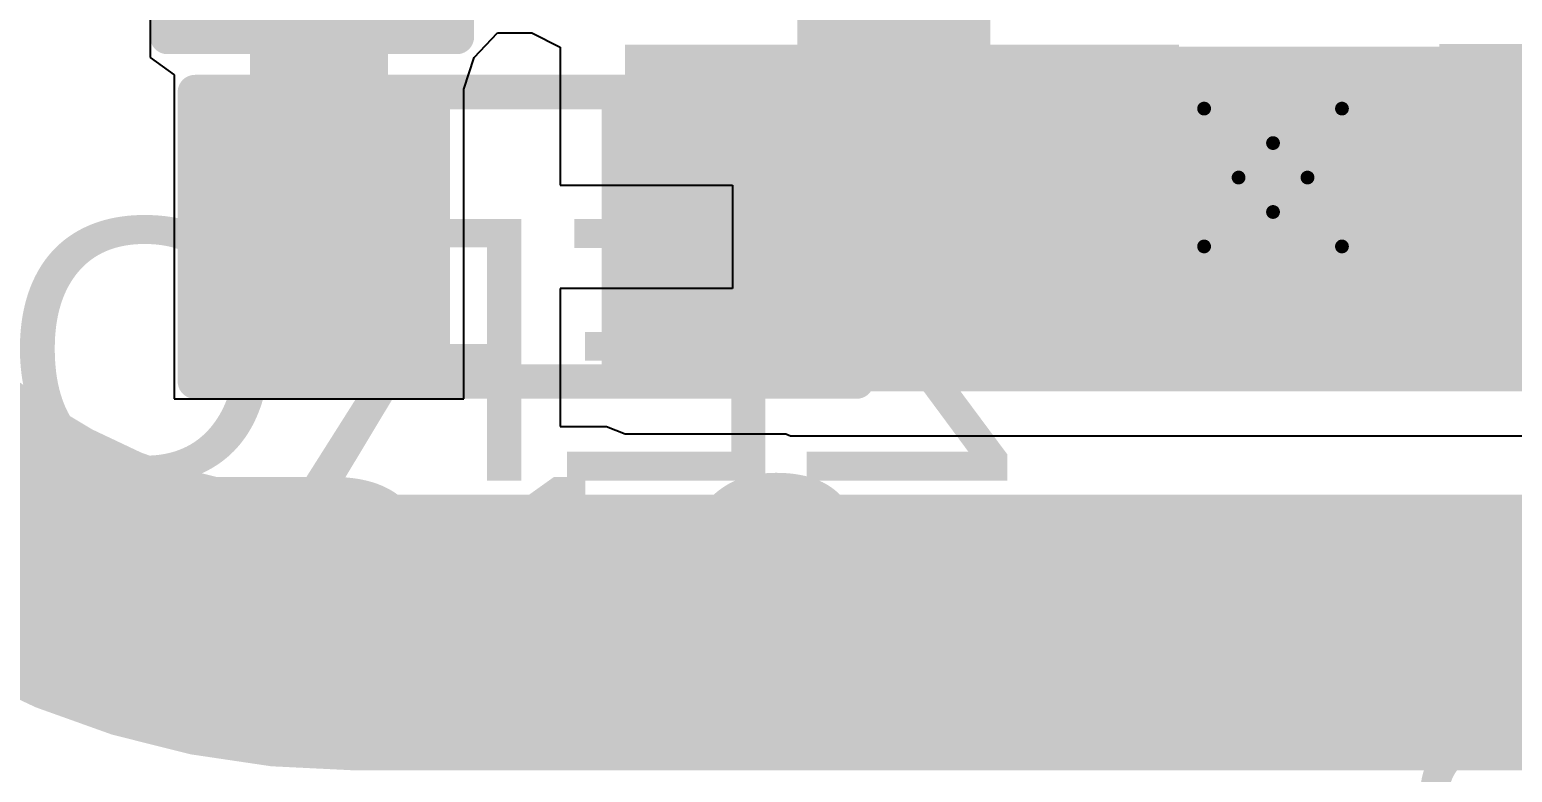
# Model space of a CAD drawing. Header units: inches. Extents: x -0.9 to 13.3, y -2.2 to 2.7.
# Drawn here: x 1.3559 to 1.571, y -0.6574 to -0.5496 of the extents above; entities that cross this region are included whole.
import ezdxf

# ---------------------------------------------------------------- set-up
doc = ezdxf.new("R2010")
doc.units = ezdxf.units.IN
doc.header["$MEASUREMENT"] = 0
for name, color, linetype in [('Board Outline', 216, 'Continuous'), ('Bottom Layer', 5, 'Continuous'), ('Bottom Overlay', 54, 'Continuous'), ('Dimension', 6, 'Continuous'), ('Drill Drawing', 1, 'Continuous'), ('Top Layer', 1, 'Continuous'), ('Top Overlay', 2, 'Continuous'), ('Top Paste', 8, 'Continuous'), ('Top Solder', 216, 'Continuous'), ('Via Holes', 16, 'Continuous')]:
    doc.layers.add(name, color=color, linetype=linetype)
doc.styles.add('Arial', font='', dxfattribs={"height": 0.2})
doc.styles.get('Arial').set_extended_font_data('Arial')

# ---------------------------------------------------------------- blocks, each defined once
blk = doc.blocks.new('R___0603_41')
at = {"layer": 'Top Layer'}
for points in [[(-0.015, 0.0175), (-0.015, -0.0175), (-0.045, -0.0175), (-0.045, 0.0175)], [(0.045, 0.0175), (0.045, -0.0175), (0.015, -0.0175), (0.015, 0.0175)]]:
    blk.add_hatch(color=1, dxfattribs=at).paths.add_polyline_path(points)
at = {"layer": 'Top Paste'}
for points in [[(-0.015, 0.0175), (-0.015, -0.0175), (-0.045, -0.0175), (-0.045, 0.0175)], [(0.045, 0.0175), (0.045, -0.0175), (0.015, -0.0175), (0.015, 0.0175)]]:
    blk.add_hatch(color=8, dxfattribs=at).paths.add_polyline_path(points)
at = {"layer": 'Top Solder'}
for points in [[(-0.011, 0.0215), (-0.011, -0.0215), (-0.049, -0.0215), (-0.049, 0.0215)], [(0.049, 0.0215), (0.049, -0.0215), (0.011, -0.0215), (0.011, 0.0215)]]:
    blk.add_hatch(color=216, dxfattribs=at).paths.add_polyline_path(points)
at = {"layer": 'Top Overlay'}
for points in [[(-0.048, 0.021, 0.005, 0.005, 0), (0.048, 0.021, 0.005, 0.005, 0)], [(-0.048, -0.021, 0.005, 0.005, 0), (-0.048, 0.021, 0.005, 0.005, 0)], [(0.048, -0.021, 0.005, 0.005, 0), (0.048, 0.021, 0.005, 0.005, 0)], [(-0.048, -0.021, 0.005, 0.005, 0), (0.048, -0.021, 0.005, 0.005, 0)]]:
    blk.add_lwpolyline(points, format="xyseb", dxfattribs=at)
for points in [[(-0.04925, 0.021, 0.0025, 0.0025, 1), (-0.04675, 0.021, 0.0025, 0.0025, 1)], [(-0.04925, 0.021, 0.0025, 0.0025, 1), (-0.04675, 0.021, 0.0025, 0.0025, 1)], [(0.04675, 0.021, 0.0025, 0.0025, 1), (0.04925, 0.021, 0.0025, 0.0025, 1)], [(0.04675, 0.021, 0.0025, 0.0025, 1), (0.04925, 0.021, 0.0025, 0.0025, 1)], [(-0.04925, -0.021, 0.0025, 0.0025, 1), (-0.04675, -0.021, 0.0025, 0.0025, 1)], [(-0.04925, -0.021, 0.0025, 0.0025, 1), (-0.04675, -0.021, 0.0025, 0.0025, 1)], [(0.04675, -0.021, 0.0025, 0.0025, 1), (0.04925, -0.021, 0.0025, 0.0025, 1)], [(0.04675, -0.021, 0.0025, 0.0025, 1), (0.04925, -0.021, 0.0025, 0.0025, 1)]]:
    blk.add_lwpolyline(points, format="xyseb", close=True, dxfattribs=at)
blk = doc.blocks.new('R___0603_42')
at = {"layer": 'Top Layer'}
for points in [[(-0.015, 0.0175), (-0.015, -0.0175), (-0.045, -0.0175), (-0.045, 0.0175)], [(0.045, 0.0175), (0.045, -0.0175), (0.015, -0.0175), (0.015, 0.0175)]]:
    blk.add_hatch(color=1, dxfattribs=at).paths.add_polyline_path(points)
at = {"layer": 'Top Paste'}
for points in [[(-0.015, 0.0175), (-0.015, -0.0175), (-0.045, -0.0175), (-0.045, 0.0175)], [(0.045, 0.0175), (0.045, -0.0175), (0.015, -0.0175), (0.015, 0.0175)]]:
    blk.add_hatch(color=8, dxfattribs=at).paths.add_polyline_path(points)
at = {"layer": 'Top Solder'}
for points in [[(-0.011, 0.0215), (-0.011, -0.0215), (-0.049, -0.0215), (-0.049, 0.0215)], [(0.049, 0.0215), (0.049, -0.0215), (0.011, -0.0215), (0.011, 0.0215)]]:
    blk.add_hatch(color=216, dxfattribs=at).paths.add_polyline_path(points)
at = {"layer": 'Top Overlay'}
for points in [[(-0.048, 0.021, 0.005, 0.005, 0), (0.048, 0.021, 0.005, 0.005, 0)], [(-0.048, 0.021, 0.005, 0.005, 0), (-0.048, -0.021, 0.005, 0.005, 0)], [(0.048, 0.021, 0.005, 0.005, 0), (0.048, -0.021, 0.005, 0.005, 0)], [(-0.048, -0.021, 0.005, 0.005, 0), (0.048, -0.021, 0.005, 0.005, 0)]]:
    blk.add_lwpolyline(points, format="xyseb", dxfattribs=at)
for points in [[(-0.04925, 0.021, 0.0025, 0.0025, 1), (-0.04675, 0.021, 0.0025, 0.0025, 1)], [(-0.04925, 0.021, 0.0025, 0.0025, 1), (-0.04675, 0.021, 0.0025, 0.0025, 1)], [(0.04675, 0.021, 0.0025, 0.0025, 1), (0.04925, 0.021, 0.0025, 0.0025, 1)], [(0.04675, 0.021, 0.0025, 0.0025, 1), (0.04925, 0.021, 0.0025, 0.0025, 1)], [(-0.04925, -0.021, 0.0025, 0.0025, 1), (-0.04675, -0.021, 0.0025, 0.0025, 1)], [(-0.04925, -0.021, 0.0025, 0.0025, 1), (-0.04675, -0.021, 0.0025, 0.0025, 1)], [(0.04675, -0.021, 0.0025, 0.0025, 1), (0.04925, -0.021, 0.0025, 0.0025, 1)], [(0.04675, -0.021, 0.0025, 0.0025, 1), (0.04925, -0.021, 0.0025, 0.0025, 1)]]:
    blk.add_lwpolyline(points, format="xyseb", close=True, dxfattribs=at)
blk = doc.blocks.new('C___0603_69')
at = {"layer": 'Top Layer'}
for points in [[(-0.015, 0.0175), (-0.015, -0.0175), (-0.045, -0.0175), (-0.045, 0.0175)], [(0.045, 0.0175), (0.045, -0.0175), (0.015, -0.0175), (0.015, 0.0175)]]:
    blk.add_hatch(color=1, dxfattribs=at).paths.add_polyline_path(points)
at = {"layer": 'Top Paste'}
for points in [[(-0.015, 0.0175), (-0.015, -0.0175), (-0.045, -0.0175), (-0.045, 0.0175)], [(0.045, 0.0175), (0.045, -0.0175), (0.015, -0.0175), (0.015, 0.0175)]]:
    blk.add_hatch(color=8, dxfattribs=at).paths.add_polyline_path(points)
at = {"layer": 'Top Solder'}
for points in [[(-0.01264, 0.01986), (-0.01264, -0.01986), (-0.04736, -0.01986), (-0.04736, 0.01986)], [(0.04736, 0.01986), (0.04736, -0.01986), (0.01264, -0.01986), (0.01264, 0.01986)]]:
    blk.add_hatch(color=216, dxfattribs=at).paths.add_polyline_path(points)
at = {"layer": 'Top Overlay'}
for points in [[(-0.049, 0.021, 0.005, 0.005, 0), (-0.049, -0.021, 0.005, 0.005, 0)], [(-0.049, 0.021, 0.005, 0.005, 0), (-0.018, 0.021, 0.005, 0.005, 0)], [(0.018, 0.021, 0.005, 0.005, 0), (0.049, 0.021, 0.005, 0.005, 0)], [(0.049, 0.021, 0.005, 0.005, 0), (0.049, -0.021, 0.005, 0.005, 0)], [(-0.049, -0.021, 0.005, 0.005, 0), (-0.018, -0.021, 0.005, 0.005, 0)], [(0.018, -0.021, 0.005, 0.005, 0), (0.049, -0.021, 0.005, 0.005, 0)]]:
    blk.add_lwpolyline(points, format="xyseb", dxfattribs=at)
for points in [[(-0.05025, 0.021, 0.0025, 0.0025, 1), (-0.04775, 0.021, 0.0025, 0.0025, 1)], [(-0.05025, 0.021, 0.0025, 0.0025, 1), (-0.04775, 0.021, 0.0025, 0.0025, 1)], [(-0.01925, 0.021, 0.0025, 0.0025, 1), (-0.01675, 0.021, 0.0025, 0.0025, 1)], [(0.01675, 0.021, 0.0025, 0.0025, 1), (0.01925, 0.021, 0.0025, 0.0025, 1)], [(0.04775, 0.021, 0.0025, 0.0025, 1), (0.05025, 0.021, 0.0025, 0.0025, 1)], [(0.04775, 0.021, 0.0025, 0.0025, 1), (0.05025, 0.021, 0.0025, 0.0025, 1)], [(-0.05025, -0.021, 0.0025, 0.0025, 1), (-0.04775, -0.021, 0.0025, 0.0025, 1)], [(-0.05025, -0.021, 0.0025, 0.0025, 1), (-0.04775, -0.021, 0.0025, 0.0025, 1)], [(-0.01925, -0.021, 0.0025, 0.0025, 1), (-0.01675, -0.021, 0.0025, 0.0025, 1)], [(0.01675, -0.021, 0.0025, 0.0025, 1), (0.01925, -0.021, 0.0025, 0.0025, 1)], [(0.04775, -0.021, 0.0025, 0.0025, 1), (0.05025, -0.021, 0.0025, 0.0025, 1)], [(0.04775, -0.021, 0.0025, 0.0025, 1), (0.05025, -0.021, 0.0025, 0.0025, 1)]]:
    blk.add_lwpolyline(points, format="xyseb", close=True, dxfattribs=at)

msp = doc.modelspace()

# ---------------------------------------------------------------- hatches: boundary and pattern name
at = {"layer": 'Bottom Layer'}
h = msp.add_hatch(color=5, dxfattribs=at)
edge = h.paths.add_edge_path()
edge.add_arc((1.53628, -0.57105), 0.01181, 0, 360)
at = {"layer": 'Top Layer'}
for points in [[(1.46728, -0.56105), (1.49528, -0.56105), (1.49528, -0.52505), (1.46728, -0.52505)], [(1.52262, -0.60176), (1.52262, -0.55176), (1.44228, -0.55176), (1.44228, -0.60176)], [(1.67328, -0.60205), (1.67328, -0.55205), (1.46628, -0.55205), (1.46628, -0.60205)]]:
    msp.add_hatch(color=1, dxfattribs=at).paths.add_polyline_path(points)
h = msp.add_hatch(color=1, dxfattribs=at)
edge = h.paths.add_edge_path()
edge.add_arc((1.53628, -0.57105), 0.01181, 0, 360)
at = {"layer": 'Via Holes'}
h = msp.add_hatch(color=7, dxfattribs=at)
edge = h.paths.add_edge_path()
edge.add_arc((1.53628, -0.57105), 0.00591, 0, 360)

# ---------------------------------------------------------------- linework, layer by layer
at = {"layer": 'Board Outline'}
msp.add_lwpolyline([(1.99867, 0.21567, 0.01, 0.01, -1.122171), (-0.01159, -1.51329, 0.01, 0.01, 0)], format="xyseb", dxfattribs=at)
at = {"layer": 'Bottom Layer'}
for points in [[(1.53628, -0.57105, 0.025, 0.025, 0), (1.63589, -0.57105, 0.025, 0.025, 0)], [(1.4027, -0.63705, 0.04, 0.04, -0.198912), (1.33199, -0.60776, 0.04, 0.04, 0)], [(1.4027, -0.63705, 0.04, 0.04, 0), (1.66999, -0.63705, 0.04, 0.04, 0)], [(1.37152, -0.68305, 0.02, 0.02, -0.198912), (1.30081, -0.65376, 0.02, 0.02, 0)]]:
    msp.add_lwpolyline(points, format="xyseb", dxfattribs=at)
for points in [[(1.53003, -0.57105, 0.0125, 0.0125, 1), (1.54253, -0.57105, 0.0125, 0.0125, 1)], [(1.3927, -0.63705, 0.02, 0.02, 1), (1.4127, -0.63705, 0.02, 0.02, 1)], [(1.3927, -0.63705, 0.02, 0.02, 1), (1.4127, -0.63705, 0.02, 0.02, 1)]]:
    msp.add_lwpolyline(points, format="xyseb", close=True, dxfattribs=at)
at = {"layer": 'Dimension'}
msp.add_lwpolyline([(0.04081, 0.0156, 0.01, 0.01, -3.064051), (0.02964, -1.5299, 0.01, 0.01, 0)], format="xyseb", dxfattribs=at)
at = {"layer": 'Drill Drawing'}
for points in [[(1.52628, -0.56105, 0.002, 0.002, 0), (1.53628, -0.56605, 0.002, 0.002, 0)], [(1.52628, -0.56105, 0.002, 0.002, 0), (1.53128, -0.57105, 0.002, 0.002, 0)], [(1.53628, -0.56605, 0.002, 0.002, 0), (1.54628, -0.56105, 0.002, 0.002, 0)], [(1.54128, -0.57105, 0.002, 0.002, 0), (1.54628, -0.56105, 0.002, 0.002, 0)], [(1.52628, -0.58105, 0.002, 0.002, 0), (1.53128, -0.57105, 0.002, 0.002, 0)], [(1.54128, -0.57105, 0.002, 0.002, 0), (1.54628, -0.58105, 0.002, 0.002, 0)], [(1.52628, -0.58105, 0.002, 0.002, 0), (1.53628, -0.57605, 0.002, 0.002, 0)], [(1.53628, -0.57605, 0.002, 0.002, 0), (1.54628, -0.58105, 0.002, 0.002, 0)]]:
    msp.add_lwpolyline(points, format="xyseb", dxfattribs=at)
for points in [[(1.52578, -0.56105, 0.001, 0.001, 1), (1.52678, -0.56105, 0.001, 0.001, 1)], [(1.52578, -0.56105, 0.001, 0.001, 1), (1.52678, -0.56105, 0.001, 0.001, 1)], [(1.54578, -0.56105, 0.001, 0.001, 1), (1.54678, -0.56105, 0.001, 0.001, 1)], [(1.54578, -0.56105, 0.001, 0.001, 1), (1.54678, -0.56105, 0.001, 0.001, 1)], [(1.53578, -0.56605, 0.001, 0.001, 1), (1.53678, -0.56605, 0.001, 0.001, 1)], [(1.53578, -0.56605, 0.001, 0.001, 1), (1.53678, -0.56605, 0.001, 0.001, 1)], [(1.53078, -0.57105, 0.001, 0.001, 1), (1.53178, -0.57105, 0.001, 0.001, 1)], [(1.53078, -0.57105, 0.001, 0.001, 1), (1.53178, -0.57105, 0.001, 0.001, 1)], [(1.54078, -0.57105, 0.001, 0.001, 1), (1.54178, -0.57105, 0.001, 0.001, 1)], [(1.54078, -0.57105, 0.001, 0.001, 1), (1.54178, -0.57105, 0.001, 0.001, 1)], [(1.53578, -0.57605, 0.001, 0.001, 1), (1.53678, -0.57605, 0.001, 0.001, 1)], [(1.53578, -0.57605, 0.001, 0.001, 1), (1.53678, -0.57605, 0.001, 0.001, 1)], [(1.52578, -0.58105, 0.001, 0.001, 1), (1.52678, -0.58105, 0.001, 0.001, 1)], [(1.52578, -0.58105, 0.001, 0.001, 1), (1.52678, -0.58105, 0.001, 0.001, 1)], [(1.54578, -0.58105, 0.001, 0.001, 1), (1.54678, -0.58105, 0.001, 0.001, 1)], [(1.54578, -0.58105, 0.001, 0.001, 1), (1.54678, -0.58105, 0.001, 0.001, 1)]]:
    msp.add_lwpolyline(points, format="xyseb", close=True, dxfattribs=at)
at = {"layer": 'Top Layer'}
for p, q in [((1.37338, -0.51165), (1.37338, -0.55365)), ((1.42038, -0.55365), (1.42376, -0.55005)), ((1.42376, -0.55005), (1.42875, -0.55005)), ((1.42875, -0.55005), (1.43288, -0.55215)), ((1.43288, -0.55215), (1.43288, -0.57215)), ((1.37338, -0.55365), (1.37338, -0.55365)), ((1.37338, -0.55365), (1.37688, -0.55615)), ((1.41888, -0.55822), (1.42038, -0.55365)), ((1.37688, -0.55615), (1.37688, -0.60315)), ((1.41888, -0.60315), (1.41888, -0.55822)), ((1.43288, -0.57215), (1.45788, -0.57215)), ((1.45788, -0.57215), (1.45788, -0.58715)), ((1.45788, -0.58715), (1.43288, -0.58715)), ((1.43288, -0.58715), (1.43288, -0.60715)), ((1.37688, -0.60315), (1.41888, -0.60315)), ((1.43288, -0.60715), (1.4396, -0.60715)), ((1.4396, -0.60715), (1.44228, -0.60826)), ((1.44228, -0.60826), (1.46559, -0.60826)), ((1.46559, -0.60826), (1.46628, -0.60854)), ((1.46628, -0.60854), (1.67328, -0.60854))]:
    msp.add_line(p, q, dxfattribs=at)
for points in [[(1.39788, -0.57965, 0.02, 0.02, 0), (1.39788, -0.53506, 0.02, 0.02, 0)], [(1.47862, -0.57524, 0.012, 0.012, 0), (1.47862, -0.53628, 0.012, 0.012, 0)], [(1.59988, -0.56865, 0.012, 0.012, -0.198912), (1.56849, -0.58165, 0.012, 0.012, 0)], [(1.48128, -0.58165, 0.012, 0.012, -0.198912), (1.47862, -0.57524, 0.012, 0.012, 0)], [(1.45788, -0.58165, 0.012, 0.012, 0), (1.48128, -0.58165, 0.012, 0.012, 0)], [(1.53628, -0.58165, 0.012, 0.012, 0), (1.56849, -0.58165, 0.012, 0.012, 0)]]:
    msp.add_lwpolyline(points, format="xyseb", dxfattribs=at)
for points in [[(1.39288, -0.57965, 0.01, 0.01, 1), (1.40288, -0.57965, 0.01, 0.01, 1)], [(1.47562, -0.57524, 0.006, 0.006, 1), (1.48162, -0.57524, 0.006, 0.006, 1)], [(1.47562, -0.57524, 0.006, 0.006, 1), (1.48162, -0.57524, 0.006, 0.006, 1)], [(1.45488, -0.58165, 0.006, 0.006, 1), (1.46088, -0.58165, 0.006, 0.006, 1)], [(1.47828, -0.58165, 0.006, 0.006, 1), (1.48428, -0.58165, 0.006, 0.006, 1)], [(1.47828, -0.58165, 0.006, 0.006, 1), (1.48428, -0.58165, 0.006, 0.006, 1)], [(1.53328, -0.58165, 0.006, 0.006, 1), (1.53928, -0.58165, 0.006, 0.006, 1)], [(1.56549, -0.58165, 0.006, 0.006, 1), (1.57149, -0.58165, 0.006, 0.006, 1)], [(1.56549, -0.58165, 0.006, 0.006, 1), (1.57149, -0.58165, 0.006, 0.006, 1)]]:
    msp.add_lwpolyline(points, format="xyseb", close=True, dxfattribs=at)

# ---------------------------------------------------------------- block references
at = {"rotation": 90}
for name, p in [('R___0603_42', (1.39688, -0.50265)), ('C___0603_69', (1.58028, -0.53905))]:
    msp.add_blockref(name, p, dxfattribs=at)
msp.add_blockref('R___0603_41', (1.42788, -0.57965))

# ---------------------------------------------------------------- texts
at = {"layer": 'Bottom Overlay', "style": 'Arial', "text_generation_flag": 2}
msp.add_text('ZERO CARBON FOOTPRINT', height=0.038, rotation=360, dxfattribs=at).set_placement((1.4994, -0.61505))
at = {"layer": 'Top Overlay', "style": 'Arial'}
msp.add_text('R12', height=0.04, dxfattribs=at).set_placement((1.37716, -0.65449))
msp.add_text('C102', height=0.04, rotation=90, dxfattribs=at).set_placement((1.59815, -0.74836))

doc.saveas('drawing.dxf')
